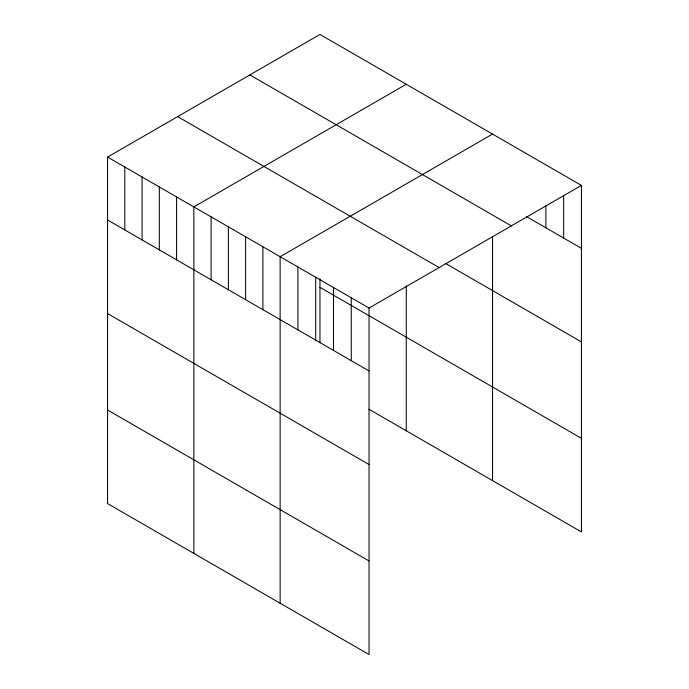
<?xml version="1.0" encoding="UTF-8"?>
<svg xmlns="http://www.w3.org/2000/svg" width="689" height="689" viewBox="0 0 689 689"><rect width="100%" height="100%" fill="white"/><g stroke="black" fill="none" stroke-linecap="round" stroke-linejoin="round"><path stroke-width="1.03" d="M107.562 157.075L369.037 308.043L369.037 654.55L107.562 503.59L107.562 157.075L319.963 34.45L581.438 185.41L581.438 531.925L369.011 409.275M406.252 84.265L193.85 206.898L193.85 553.405M492.54 134.088L280.139 256.713L280.139 603.219M369.037 308.043L581.438 185.41M526.318 216.492L581.438 248.316M249.866 74.92L511.35 225.88M445.309 263.31L581.438 341.908M177.65 116.613L439.134 267.573M319.963 287.365L581.438 438.333M107.562 219.98L369.037 370.94M107.562 313.573L369.037 464.532M107.562 409.998L369.037 560.958M563.662 195.4L563.662 238.049M545.877 205.391L545.877 227.783M492.54 236.499L492.54 480.595M406.252 285.763L406.252 430.78M351.261 297.777L351.261 360.674M333.476 287.511L333.476 350.408M319.963 278.795L319.963 342.485M315.7 277.245L315.7 340.142M297.915 266.979L297.915 329.876M262.879 246.748L262.879 309.654M245.62 236.783L245.62 299.689M228.36 226.819L228.36 289.724M211.11 216.863L211.11 279.76M176.591 196.933L176.591 259.831M159.331 186.969L159.331 249.866M142.08 177.004L142.08 239.91M124.821 167.039L124.821 229.945"/></g></svg>
